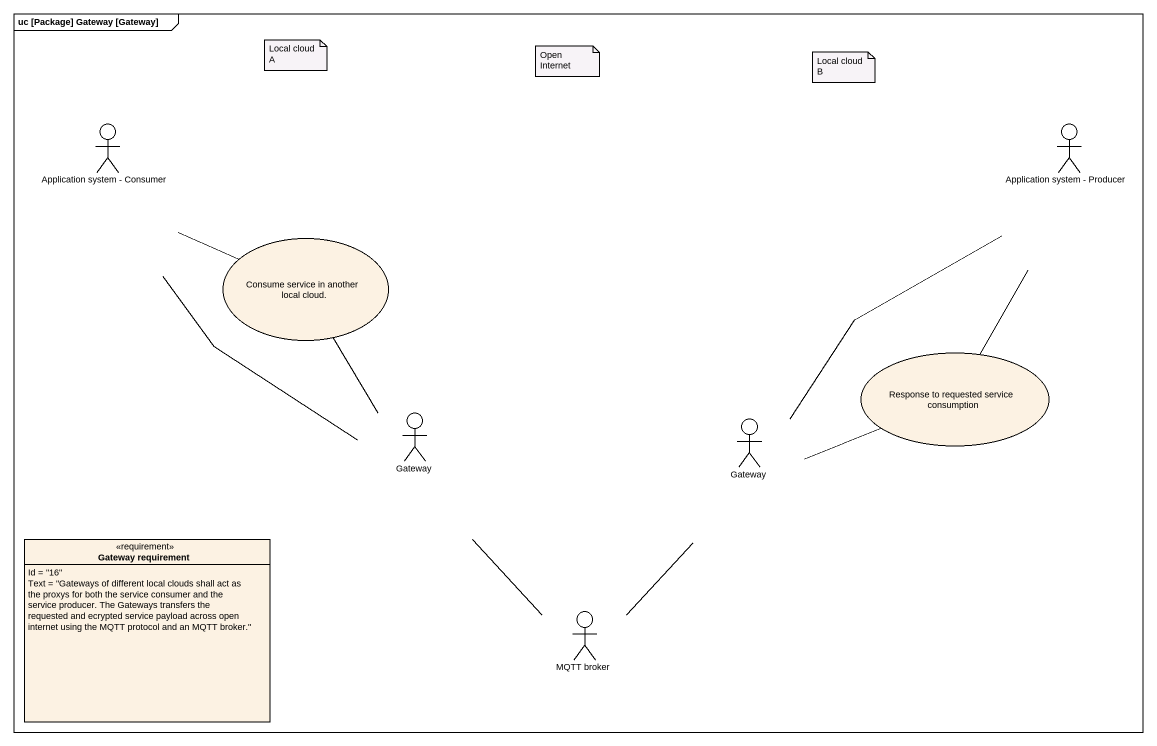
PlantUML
@startuml
mainframe uc [Package] Gateway [Gateway]
allowmixing
hide circle
hide empty members
actor "Application system - Consumer" as Application_system_Consumer
actor "Application system - Producer" as Application_system_Producer
usecase "Consume service in another local cloud." as Consume_service_in_another
usecase "Response to requested service consumption" as Response_to_requested
actor Gateway
actor "Gateway" as Gateway_2
class "Gateway requirement" as Gateway_requirement <<requirement>> {
  Id = "16"
  Text = "Gateways of different local clouds shall act as the proxys for both the service consumer and the service producer. The Gateways transfers the requested and ecrypted service payload across open internet using the MQTT protocol and an MQTT broker."
}
actor "MQTT broker" as MQTT_broker
Application_system_Consumer -right- Consume_service_in_another
Application_system_Producer -- Response_to_requested
Consume_service_in_another -- Gateway
Response_to_requested -left- Gateway_2
Gateway -up- Application_system_Consumer
Gateway -- MQTT_broker
Gateway_2 -up- Application_system_Producer
MQTT_broker -up- Gateway_2
note as N1
  Local cloud A
end note
note as N2
  Open Internet
end note
note as N3
  Local cloud B
end note
@enduml
